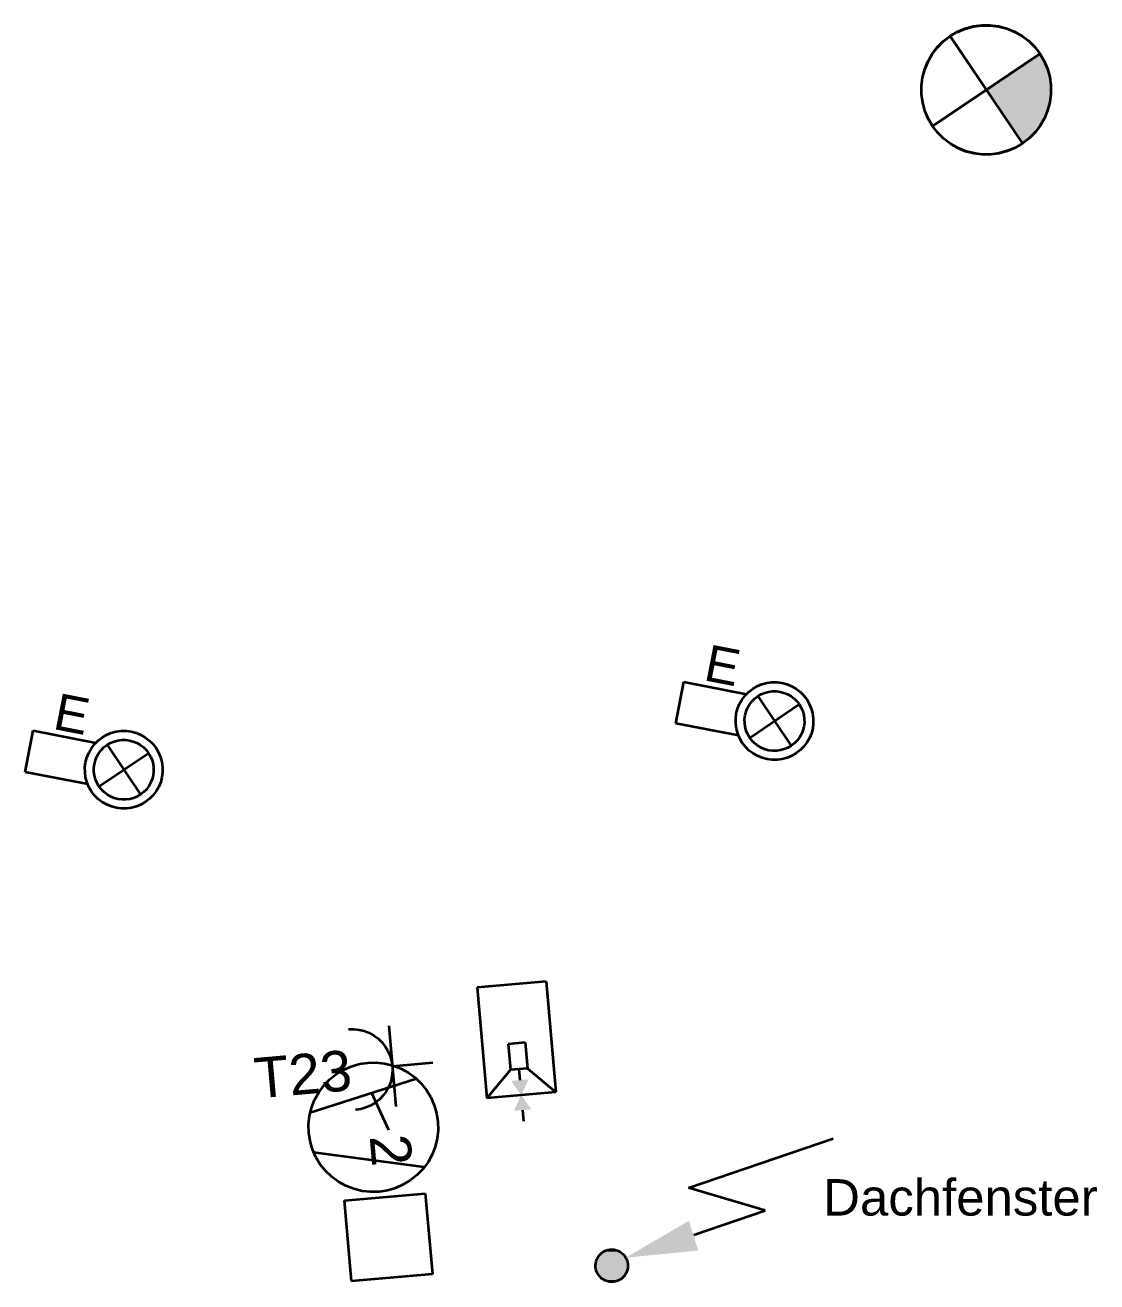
# Model space of a CAD drawing. Extents: x 800 to 1481, y 55 to 490.
# Drawn here: x 1192.38 to 1218.84, y 390.48 to 421.52 of the extents above; entities that cross this region are included whole.
import ezdxf

# ---------------------------------------------------------------- set-up
doc = ezdxf.new("R2010")
doc.units = 0
doc.layers.get('0').update_dxf_attribs({"lineweight": 18})
for name, color, linetype, lineweight, true_color in [('E_GSA', 7, 'Continuous', 35, 0x804000), ('E_Kraft', 1, 'Continuous', 35, 0xff0000), ('E_Licht', 7, 'Continuous', 35, 0x0080ff), ('E_Starkstrom', 1, 'Continuous', 35, 0xff0000)]:
    doc.layers.add(name, color=color, linetype=linetype, lineweight=lineweight, true_color=true_color)
doc.styles.get("Standard").update_dxf_attribs({"font": 'arial.ttf'})

# ---------------------------------------------------------------- blocks, each defined once
blk = doc.blocks.new('Notleuchte-A0Q9B2C1AY', base_point=(1214.515, 418.327))
at = {"color": 0, "lineweight": -2}
for p, q in [((1215.217, 421.25), (1215.398, 421.355)), ((1215.398, 421.355), (1215.591, 421.436)), ((1215.591, 421.436), (1215.793, 421.491)), ((1215.793, 421.491), (1216, 421.519)), ((1216, 421.519), (1216.21, 421.52)), ((1216.21, 421.52), (1216.417, 421.494)), ((1216.417, 421.494), (1216.62, 421.44)), ((1216.62, 421.44), (1216.813, 421.361)), ((1216.813, 421.361), (1216.995, 421.257)), ((1214.905, 420.974), (1215.052, 421.122)), ((1215.052, 421.122), (1215.217, 421.25)), ((1215.217, 421.25), (1217.005, 418.597)), ((1216.995, 421.257), (1217.161, 421.13)), ((1217.161, 421.13), (1217.31, 420.983)), ((1214.674, 420.625), (1214.778, 420.807)), ((1214.778, 420.807), (1214.905, 420.974)), ((1214.785, 419.03), (1217.438, 420.817)), ((1217.31, 420.983), (1217.438, 420.817)), ((1217.438, 420.817), (1217.543, 420.636)), ((1214.541, 420.23), (1214.595, 420.432)), ((1214.595, 420.432), (1214.674, 420.625)), ((1217.543, 420.636), (1217.624, 420.443)), ((1217.624, 420.443), (1217.679, 420.242)), ((1214.515, 420.022), (1214.541, 420.23)), ((1217.679, 420.242), (1217.707, 420.034)), ((1214.515, 419.813), (1214.515, 420.022)), ((1214.544, 419.605), (1214.515, 419.813)), ((1217.708, 419.825), (1217.681, 419.617)), ((1217.707, 420.034), (1217.708, 419.825)), ((1214.599, 419.404), (1214.544, 419.605)), ((1217.681, 419.617), (1217.628, 419.415)), ((1214.679, 419.211), (1214.599, 419.404)), ((1214.785, 419.03), (1214.679, 419.211)), ((1217.549, 419.222), (1217.445, 419.04)), ((1217.628, 419.415), (1217.549, 419.222)), ((1214.913, 418.864), (1214.785, 419.03)), ((1215.061, 418.717), (1214.913, 418.864)), ((1217.318, 418.873), (1217.171, 418.725)), ((1217.445, 419.04), (1217.318, 418.873)), ((1215.228, 418.59), (1215.061, 418.717)), ((1215.409, 418.486), (1215.228, 418.59)), ((1217.005, 418.597), (1216.824, 418.492)), ((1217.171, 418.725), (1217.005, 418.597)), ((1215.603, 418.407), (1215.409, 418.486)), ((1215.805, 418.353), (1215.603, 418.407)), ((1216.013, 418.327), (1215.805, 418.353)), ((1216.222, 418.328), (1216.013, 418.327)), ((1216.429, 418.356), (1216.222, 418.328)), ((1216.631, 418.411), (1216.429, 418.356)), ((1216.824, 418.492), (1216.631, 418.411))]:
    blk.add_line(p, q, dxfattribs=at)
for points in [[(1217.624, 420.443), (1216.883, 420.443), (1217.438, 420.817)], [(1217.707, 420.034), (1216.276, 420.034), (1217.624, 420.443)], [(1216.276, 420.034), (1217.624, 420.443), (1216.883, 420.443)], [(1217.7, 419.923), (1216.111, 419.923), (1217.707, 420.034)], [(1216.111, 419.923), (1217.707, 420.034), (1216.276, 420.034)], [(1216.317, 419.617), (1217.7, 419.923), (1216.111, 419.923)], [(1217.681, 419.617), (1216.317, 419.617), (1217.7, 419.923)], [(1216.584, 419.222), (1217.681, 419.617), (1216.317, 419.617)], [(1217.549, 419.222), (1216.584, 419.222), (1217.681, 419.617)], [(1216.819, 418.873), (1217.549, 419.222), (1216.584, 419.222)], [(1217.318, 418.873), (1216.819, 418.873), (1217.549, 419.222)], [(1217.005, 418.597), (1217.318, 418.873), (1216.819, 418.873)]]:
    blk.add_solid(points, dxfattribs=at)
blk = doc.blocks.new('Notleuchte-A0Q9B3DJAY', base_point=(1214.514, 418.332))
at = {"color": 0, "lineweight": -2}
for p, q in [((1215.216, 421.255), (1215.397, 421.36)), ((1215.397, 421.36), (1215.59, 421.441)), ((1215.59, 421.441), (1215.792, 421.496)), ((1215.792, 421.496), (1215.999, 421.524)), ((1215.999, 421.524), (1216.209, 421.525)), ((1216.209, 421.525), (1216.416, 421.498)), ((1216.416, 421.498), (1216.619, 421.445)), ((1216.619, 421.445), (1216.812, 421.366)), ((1216.812, 421.366), (1216.994, 421.262)), ((1214.904, 420.978), (1215.051, 421.127)), ((1215.051, 421.127), (1215.216, 421.255)), ((1215.216, 421.255), (1217.004, 418.602)), ((1216.994, 421.262), (1217.16, 421.135)), ((1217.16, 421.135), (1217.309, 420.988)), ((1214.673, 420.63), (1214.777, 420.812)), ((1214.777, 420.812), (1214.904, 420.978)), ((1214.784, 419.035), (1217.437, 420.822)), ((1217.309, 420.988), (1217.437, 420.822)), ((1217.437, 420.822), (1217.542, 420.642)), ((1214.54, 420.234), (1214.594, 420.437)), ((1214.594, 420.437), (1214.673, 420.63)), ((1217.542, 420.642), (1217.623, 420.449)), ((1217.623, 420.449), (1217.678, 420.247)), ((1214.514, 420.027), (1214.54, 420.234)), ((1217.678, 420.247), (1217.706, 420.039)), ((1214.515, 419.818), (1214.514, 420.027)), ((1214.543, 419.61), (1214.515, 419.818)), ((1217.707, 419.83), (1217.68, 419.622)), ((1217.706, 420.039), (1217.707, 419.83)), ((1214.598, 419.408), (1214.543, 419.61)), ((1217.68, 419.622), (1217.627, 419.42)), ((1214.678, 419.215), (1214.598, 419.408)), ((1214.784, 419.035), (1214.678, 419.215)), ((1217.548, 419.227), (1217.444, 419.045)), ((1217.627, 419.42), (1217.548, 419.227)), ((1214.912, 418.869), (1214.784, 419.035)), ((1215.06, 418.722), (1214.912, 418.869)), ((1217.317, 418.878), (1217.17, 418.73)), ((1217.444, 419.045), (1217.317, 418.878)), ((1215.227, 418.595), (1215.06, 418.722)), ((1215.408, 418.491), (1215.227, 418.595)), ((1217.004, 418.602), (1216.823, 418.497)), ((1217.17, 418.73), (1217.004, 418.602)), ((1215.602, 418.412), (1215.408, 418.491)), ((1215.804, 418.358), (1215.602, 418.412)), ((1216.012, 418.332), (1215.804, 418.358)), ((1216.221, 418.333), (1216.012, 418.332)), ((1216.429, 418.361), (1216.221, 418.333)), ((1216.63, 418.416), (1216.429, 418.361)), ((1216.823, 418.497), (1216.63, 418.416))]:
    blk.add_line(p, q, dxfattribs=at)
for points in [[(1217.623, 420.449), (1216.882, 420.449), (1217.437, 420.822)], [(1217.706, 420.039), (1216.275, 420.039), (1217.623, 420.449)], [(1216.275, 420.039), (1217.623, 420.449), (1216.882, 420.449)], [(1217.699, 419.928), (1216.11, 419.928), (1217.706, 420.039)], [(1216.11, 419.928), (1217.706, 420.039), (1216.275, 420.039)], [(1216.316, 419.622), (1217.699, 419.928), (1216.11, 419.928)], [(1217.68, 419.622), (1216.316, 419.622), (1217.699, 419.928)], [(1216.583, 419.227), (1217.68, 419.622), (1216.316, 419.622)], [(1217.548, 419.227), (1216.583, 419.227), (1217.68, 419.622)], [(1216.818, 418.878), (1217.548, 419.227), (1216.583, 419.227)], [(1217.317, 418.878), (1216.818, 418.878), (1217.548, 419.227)], [(1217.004, 418.602), (1217.317, 418.878), (1216.818, 418.878)]]:
    blk.add_solid(points, dxfattribs=at)
blk = doc.blocks.new('LED-Deckenleuchte mit Trafotunnel-A0Q9B3DTAY', base_point=(1192.381, 402.171))
at = {"color": 0, "linetype": 'ByBlock', "lineweight": -2, "ltscale": 0.35}
for p, q in [((1192.381, 403.072), (1192.581, 404.097)), ((1192.581, 404.097), (1194.125, 403.796)), ((1194.28, 403.926), (1194.388, 403.989)), ((1194.388, 403.989), (1194.504, 404.038)), ((1194.504, 404.038), (1194.625, 404.071)), ((1194.625, 404.071), (1194.75, 404.088)), ((1194.75, 404.088), (1194.876, 404.088)), ((1194.876, 404.088), (1195, 404.072)), ((1195, 404.072), (1195.122, 404.04)), ((1195.122, 404.04), (1195.238, 403.993)), ((1195.238, 403.993), (1195.347, 403.93)), ((1193.954, 403.551), (1194.016, 403.66)), ((1194.016, 403.66), (1194.092, 403.76)), ((1194.092, 403.76), (1194.181, 403.849)), ((1194.181, 403.849), (1194.28, 403.926)), ((1194.259, 403.614), (1194.327, 403.683)), ((1194.327, 403.683), (1194.404, 403.742)), ((1194.404, 403.742), (1194.487, 403.791)), ((1194.404, 403.742), (1195.229, 402.517)), ((1194.487, 403.791), (1194.576, 403.828)), ((1194.576, 403.828), (1194.67, 403.853)), ((1194.67, 403.853), (1194.765, 403.866)), ((1194.765, 403.866), (1194.862, 403.867)), ((1194.862, 403.867), (1194.958, 403.855)), ((1194.958, 403.855), (1195.051, 403.83)), ((1195.051, 403.83), (1195.141, 403.793)), ((1195.141, 403.793), (1195.224, 403.745)), ((1195.224, 403.745), (1195.301, 403.687)), ((1195.301, 403.687), (1195.37, 403.619)), ((1195.347, 403.93), (1195.447, 403.854)), ((1195.447, 403.854), (1195.536, 403.766)), ((1195.536, 403.766), (1195.613, 403.666)), ((1195.613, 403.666), (1195.676, 403.558)), ((1193.858, 403.189), (1193.874, 403.313)), ((1193.874, 403.313), (1193.906, 403.435)), ((1193.906, 403.435), (1193.954, 403.551)), ((1194.092, 403.271), (1194.116, 403.364)), ((1194.116, 403.364), (1194.153, 403.454)), ((1194.153, 403.454), (1194.201, 403.538)), ((1194.201, 403.538), (1194.259, 403.614)), ((1194.204, 402.717), (1195.429, 403.542)), ((1195.37, 403.619), (1195.429, 403.542)), ((1195.429, 403.542), (1195.478, 403.459)), ((1195.478, 403.459), (1195.515, 403.37)), ((1195.515, 403.37), (1195.54, 403.277)), ((1195.676, 403.558), (1195.725, 403.442)), ((1195.725, 403.442), (1195.758, 403.321)), ((1195.758, 403.321), (1195.774, 403.196)), ((1193.926, 402.771), (1192.381, 403.072)), ((1193.859, 403.063), (1193.858, 403.189)), ((1193.875, 402.939), (1193.859, 403.063)), ((1194.079, 403.175), (1194.092, 403.271)), ((1194.08, 403.078), (1194.079, 403.175)), ((1194.093, 402.983), (1194.08, 403.078)), ((1195.54, 403.277), (1195.553, 403.181)), ((1195.554, 403.084), (1195.541, 402.988)), ((1195.553, 403.181), (1195.554, 403.084)), ((1195.775, 403.071), (1195.759, 402.946)), ((1195.774, 403.196), (1195.775, 403.071)), ((1193.908, 402.817), (1193.875, 402.939)), ((1193.957, 402.702), (1193.908, 402.817)), ((1194.02, 402.593), (1193.957, 402.702)), ((1194.118, 402.89), (1194.093, 402.983)), ((1194.155, 402.8), (1194.118, 402.89)), ((1194.204, 402.717), (1194.155, 402.8)), ((1194.263, 402.641), (1194.204, 402.717)), ((1195.432, 402.722), (1195.374, 402.645)), ((1195.48, 402.806), (1195.432, 402.722)), ((1195.517, 402.895), (1195.48, 402.806)), ((1195.541, 402.988), (1195.517, 402.895)), ((1195.679, 402.708), (1195.617, 402.599)), ((1195.727, 402.825), (1195.679, 402.708)), ((1195.759, 402.946), (1195.727, 402.825)), ((1194.097, 402.494), (1194.02, 402.593)), ((1194.186, 402.405), (1194.097, 402.494)), ((1194.286, 402.329), (1194.186, 402.405)), ((1194.332, 402.572), (1194.263, 402.641)), ((1194.409, 402.514), (1194.332, 402.572)), ((1194.492, 402.466), (1194.409, 402.514)), ((1194.582, 402.429), (1194.492, 402.466)), ((1194.675, 402.405), (1194.582, 402.429)), ((1194.771, 402.392), (1194.675, 402.405)), ((1194.868, 402.393), (1194.771, 402.392)), ((1194.963, 402.406), (1194.868, 402.393)), ((1195.057, 402.431), (1194.963, 402.406)), ((1195.146, 402.469), (1195.057, 402.431)), ((1195.229, 402.517), (1195.146, 402.469)), ((1195.306, 402.576), (1195.229, 402.517)), ((1195.374, 402.645), (1195.306, 402.576)), ((1195.452, 402.41), (1195.353, 402.333)), ((1195.541, 402.499), (1195.452, 402.41)), ((1195.617, 402.599), (1195.541, 402.499)), ((1194.395, 402.267), (1194.286, 402.329)), ((1194.511, 402.219), (1194.395, 402.267)), ((1194.633, 402.187), (1194.511, 402.219)), ((1194.757, 402.171), (1194.633, 402.187)), ((1194.883, 402.172), (1194.757, 402.171)), ((1195.008, 402.189), (1194.883, 402.172)), ((1195.129, 402.222), (1195.008, 402.189)), ((1195.245, 402.27), (1195.129, 402.222)), ((1195.353, 402.333), (1195.245, 402.27))]:
    blk.add_line(p, q, dxfattribs=at)
blk = doc.blocks.new('Bauteilbeschriftung-A0Q9B3DVAY', base_point=(1193.038, 404.016))
at = {"color": 0, "linetype": 'ByBlock', "lineweight": -2, "ltscale": 0.35, "insert": (1193.21, 405.027), "char_height": 0.9, "attachment_point": 1, "rotation": 348.9744}
blk.add_mtext('{\\fArial;E}', dxfattribs=at)
blk = doc.blocks.new('Ventilator-A0Q9B3EBAY', base_point=(1199.38, 392.7))
at = {"color": 0, "lineweight": -2}
for p, q in [((1200.432, 395.802), (1200.633, 395.86)), ((1200.633, 395.86), (1200.84, 395.892)), ((1200.84, 395.892), (1201.049, 395.897)), ((1201.049, 395.897), (1201.257, 395.874)), ((1201.257, 395.874), (1201.46, 395.824)), ((1199.898, 395.478), (1200.061, 395.609)), ((1200.061, 395.609), (1200.24, 395.717)), ((1200.24, 395.717), (1200.432, 395.802)), ((1201.46, 395.824), (1201.655, 395.748)), ((1201.655, 395.748), (1201.839, 395.648)), ((1201.839, 395.648), (1202.007, 395.524)), ((1202.046, 395.49), (1199.419, 394.653)), ((1199.63, 395.158), (1199.753, 395.327)), ((1199.753, 395.327), (1199.898, 395.478)), ((1202.007, 395.524), (1202.159, 395.379)), ((1202.159, 395.379), (1202.29, 395.216)), ((1199.453, 394.779), (1199.529, 394.974)), ((1199.529, 394.974), (1199.63, 395.158)), ((1202.29, 395.216), (1202.398, 395.037)), ((1202.398, 395.037), (1202.482, 394.845)), ((1199.403, 394.576), (1199.453, 394.779)), ((1202.482, 394.845), (1202.541, 394.644)), ((1202.541, 394.644), (1202.573, 394.438)), ((1199.381, 394.368), (1199.403, 394.576)), ((1199.385, 394.159), (1199.381, 394.368)), ((1202.573, 394.438), (1202.577, 394.228)), ((1199.417, 393.952), (1199.385, 394.159)), ((1202.555, 394.02), (1202.505, 393.817)), ((1202.577, 394.228), (1202.555, 394.02)), ((1199.475, 393.751), (1199.417, 393.952)), ((1199.56, 393.559), (1199.475, 393.751)), ((1202.505, 393.817), (1202.429, 393.622)), ((1202.237, 393.309), (1199.504, 393.677)), ((1199.668, 393.38), (1199.56, 393.559)), ((1199.799, 393.217), (1199.668, 393.38)), ((1202.328, 393.438), (1202.205, 393.27)), ((1202.429, 393.622), (1202.328, 393.438)), ((1199.951, 393.072), (1199.799, 393.217)), ((1200.119, 392.949), (1199.951, 393.072)), ((1202.06, 393.118), (1201.897, 392.987)), ((1202.205, 393.27), (1202.06, 393.118)), ((1200.303, 392.848), (1200.119, 392.949)), ((1200.498, 392.772), (1200.303, 392.848)), ((1200.701, 392.722), (1200.498, 392.772)), ((1201.526, 392.795), (1201.325, 392.736)), ((1201.718, 392.879), (1201.526, 392.795)), ((1201.897, 392.987), (1201.718, 392.879)), ((1200.909, 392.7), (1200.701, 392.722)), ((1201.118, 392.704), (1200.909, 392.7)), ((1201.325, 392.736), (1201.118, 392.704))]:
    blk.add_line(p, q, dxfattribs=at)
blk = doc.blocks.new('Steckdose T23_ UP_ 2-fach-A0Q9B3EZAY', base_point=(1197.997, 393.412))
at = {"color": 0, "linetype": 'ByBlock', "lineweight": -2, "ltscale": 0.35}
for p, q in [((1201.362, 396.805), (1201.536, 394.813)), ((1200.366, 396.718), (1200.497, 396.721)), ((1200.497, 396.721), (1200.627, 396.706)), ((1200.627, 396.706), (1200.754, 396.675)), ((1200.754, 396.675), (1200.876, 396.628)), ((1200.876, 396.628), (1200.99, 396.565)), ((1200.99, 396.565), (1201.096, 396.488)), ((1201.096, 396.488), (1201.19, 396.397)), ((1201.19, 396.397), (1201.272, 396.295)), ((1201.272, 396.295), (1201.34, 396.183)), ((1201.34, 396.183), (1201.393, 396.064)), ((1201.393, 396.064), (1201.429, 395.938)), ((1201.429, 395.938), (1201.449, 395.809)), ((1201.449, 395.809), (1202.445, 395.896)), ((1201.438, 395.548), (1201.407, 395.421)), ((1201.452, 395.678), (1201.438, 395.548)), ((1201.449, 395.809), (1201.452, 395.678)), ((1201.359, 395.299), (1201.296, 395.184)), ((1201.407, 395.421), (1201.359, 395.299)), ((1200.936, 395.144), (1201.356, 394.233)), ((1201.128, 394.984), (1201.026, 394.903)), ((1201.219, 395.079), (1201.128, 394.984)), ((1201.296, 395.184), (1201.219, 395.079)), ((1200.669, 394.745), (1200.54, 394.725)), ((1200.795, 394.782), (1200.669, 394.745)), ((1200.915, 394.835), (1200.795, 394.782)), ((1201.026, 394.903), (1200.915, 394.835))]:
    blk.add_line(p, q, dxfattribs=at)
at = {"color": 0, "linetype": 'ByBlock', "lineweight": -2, "ltscale": 0.35, "char_height": 1, "attachment_point": 1}
for s, insert, rotation in [('{\\fArial;T23}', (1197.997, 396.003), 5), ('{\\fArial;2}', (1201.882, 394.162), 275)]:
    blk.add_mtext(s, dxfattribs=dict(at, insert=insert, rotation=rotation))
blk = doc.blocks.new('Abzweigdose quadratisch (multi) UP-A0Q9B3FFAY', base_point=(1200.268, 390.493))
at = {"color": 0, "lineweight": -2}
for p, q in [((1200.268, 392.486), (1202.26, 392.66)), ((1200.442, 390.493), (1200.268, 392.486)), ((1202.26, 392.66), (1202.435, 390.668)), ((1202.435, 390.668), (1200.442, 390.493))]:
    blk.add_line(p, q, dxfattribs=at)
blk = doc.blocks.new('LED-Deckenleuchte mit Trafotunnel-A0Q9B3GHAY', base_point=(1208.448, 403.374))
at = {"color": 0, "linetype": 'ByBlock', "lineweight": -2, "ltscale": 0.35}
for p, q in [((1208.448, 404.275), (1208.647, 405.301)), ((1208.647, 405.301), (1210.192, 405)), ((1210.347, 405.129), (1210.455, 405.192)), ((1210.455, 405.192), (1210.571, 405.241)), ((1210.571, 405.241), (1210.692, 405.274)), ((1210.692, 405.274), (1210.817, 405.291)), ((1210.817, 405.291), (1210.942, 405.291)), ((1210.942, 405.291), (1211.067, 405.275)), ((1211.067, 405.275), (1211.189, 405.243)), ((1211.189, 405.243), (1211.305, 405.196)), ((1211.305, 405.196), (1211.414, 405.133)), ((1210.021, 404.754), (1210.083, 404.863)), ((1210.083, 404.863), (1210.159, 404.963)), ((1210.159, 404.963), (1210.247, 405.052)), ((1210.247, 405.052), (1210.347, 405.129)), ((1210.326, 404.818), (1210.394, 404.886)), ((1210.394, 404.886), (1210.471, 404.945)), ((1210.471, 404.945), (1210.554, 404.994)), ((1210.471, 404.945), (1211.296, 403.72)), ((1210.554, 404.994), (1210.643, 405.031)), ((1210.643, 405.031), (1210.737, 405.057)), ((1210.737, 405.057), (1210.832, 405.07)), ((1210.832, 405.07), (1210.929, 405.07)), ((1210.929, 405.07), (1211.025, 405.058)), ((1211.025, 405.058), (1211.118, 405.033)), ((1211.118, 405.033), (1211.207, 404.997)), ((1211.207, 404.997), (1211.291, 404.949)), ((1211.291, 404.949), (1211.368, 404.89)), ((1211.368, 404.89), (1211.437, 404.822)), ((1211.414, 405.133), (1211.514, 405.057)), ((1211.514, 405.057), (1211.603, 404.969)), ((1211.603, 404.969), (1211.68, 404.87)), ((1211.68, 404.87), (1211.743, 404.761)), ((1209.941, 404.517), (1209.973, 404.638)), ((1209.973, 404.638), (1210.021, 404.754)), ((1210.159, 404.474), (1210.183, 404.568)), ((1210.183, 404.568), (1210.22, 404.657)), ((1210.22, 404.657), (1210.268, 404.741)), ((1210.268, 404.741), (1210.326, 404.818)), ((1210.271, 403.92), (1211.496, 404.746)), ((1211.437, 404.822), (1211.496, 404.746)), ((1211.496, 404.746), (1211.545, 404.662)), ((1211.545, 404.662), (1211.582, 404.573)), ((1211.582, 404.573), (1211.607, 404.48)), ((1211.743, 404.761), (1211.791, 404.645)), ((1211.791, 404.645), (1211.824, 404.524)), ((1209.993, 403.974), (1208.448, 404.275)), ((1209.925, 404.392), (1209.941, 404.517)), ((1209.925, 404.266), (1209.925, 404.392)), ((1209.942, 404.142), (1209.925, 404.266)), ((1210.146, 404.378), (1210.159, 404.474)), ((1210.147, 404.282), (1210.146, 404.378)), ((1210.16, 404.186), (1210.147, 404.282)), ((1211.607, 404.48), (1211.62, 404.384)), ((1211.621, 404.287), (1211.608, 404.192)), ((1211.62, 404.384), (1211.621, 404.287)), ((1211.824, 404.524), (1211.841, 404.399)), ((1211.842, 404.274), (1211.826, 404.149)), ((1211.841, 404.399), (1211.842, 404.274)), ((1209.975, 404.021), (1209.942, 404.142)), ((1210.024, 403.905), (1209.975, 404.021)), ((1210.185, 404.093), (1210.16, 404.186)), ((1210.222, 404.004), (1210.185, 404.093)), ((1210.271, 403.92), (1210.222, 404.004)), ((1211.547, 404.009), (1211.499, 403.925)), ((1211.584, 404.098), (1211.547, 404.009)), ((1211.608, 404.192), (1211.584, 404.098)), ((1211.794, 404.028), (1211.746, 403.912)), ((1211.826, 404.149), (1211.794, 404.028)), ((1210.087, 403.796), (1210.024, 403.905)), ((1210.164, 403.697), (1210.087, 403.796)), ((1210.253, 403.608), (1210.164, 403.697)), ((1210.33, 403.844), (1210.271, 403.92)), ((1210.399, 403.776), (1210.33, 403.844)), ((1210.476, 403.717), (1210.399, 403.776)), ((1210.559, 403.669), (1210.476, 403.717)), ((1210.649, 403.633), (1210.559, 403.669)), ((1210.742, 403.608), (1210.649, 403.633)), ((1211.124, 403.634), (1211.03, 403.609)), ((1211.213, 403.672), (1211.124, 403.634)), ((1211.296, 403.72), (1211.213, 403.672)), ((1211.373, 403.78), (1211.296, 403.72)), ((1211.441, 403.848), (1211.373, 403.78)), ((1211.499, 403.925), (1211.441, 403.848)), ((1211.608, 403.703), (1211.519, 403.613)), ((1211.684, 403.803), (1211.608, 403.703)), ((1211.746, 403.912), (1211.684, 403.803)), ((1210.353, 403.532), (1210.253, 403.608)), ((1210.462, 403.47), (1210.353, 403.532)), ((1210.578, 403.422), (1210.462, 403.47)), ((1210.7, 403.39), (1210.578, 403.422)), ((1210.824, 403.374), (1210.7, 403.39)), ((1210.838, 403.596), (1210.742, 403.608)), ((1210.95, 403.375), (1210.824, 403.374)), ((1210.935, 403.596), (1210.838, 403.596)), ((1211.03, 403.609), (1210.935, 403.596)), ((1211.074, 403.392), (1210.95, 403.375)), ((1211.196, 403.425), (1211.074, 403.392)), ((1211.312, 403.473), (1211.196, 403.425)), ((1211.42, 403.537), (1211.312, 403.473)), ((1211.519, 403.613), (1211.42, 403.537))]:
    blk.add_line(p, q, dxfattribs=at)
blk = doc.blocks.new('Bauteilbeschriftung-A0Q9B3GJAY', base_point=(1209.105, 405.219))
at = {"color": 0, "linetype": 'ByBlock', "lineweight": -2, "ltscale": 0.35, "insert": (1209.277, 406.23), "char_height": 0.9, "attachment_point": 1, "rotation": 348.9744}
blk.add_mtext('{\\fArial;E}', dxfattribs=at)
blk = doc.blocks.new('Gegensprechanlage-A0Q9B3Q3AY', base_point=(1203.538, 394.451))
at = {"color": 0, "linetype": 'ByBlock', "lineweight": -2, "ltscale": 0.35}
for p, q in [((1205.244, 397.899), (1203.538, 397.75)), ((1203.538, 397.75), (1203.777, 395.017)), ((1205.244, 397.899), (1205.483, 395.166)), ((1204.731, 396.389), (1204.305, 396.352)), ((1204.305, 396.352), (1204.361, 395.712)), ((1204.731, 396.389), (1204.787, 395.75)), ((1204.361, 395.712), (1203.777, 395.017)), ((1204.787, 395.75), (1204.361, 395.712)), ((1204.574, 395.731), (1204.598, 395.461)), ((1204.787, 395.75), (1205.483, 395.166)), ((1205.483, 395.166), (1203.777, 395.017)), ((1204.662, 394.722), (1204.686, 394.451))]:
    blk.add_line(p, q, dxfattribs=at)
for points in [[(1204.794, 395.442), (1204.384, 395.442), (1204.811, 395.479)], [(1204.63, 395.091), (1204.794, 395.442), (1204.384, 395.442)], [(1204.876, 394.74), (1204.467, 394.74), (1204.63, 395.091)], [(1204.449, 394.703), (1204.876, 394.74), (1204.467, 394.74)]]:
    blk.add_solid(points, dxfattribs=at)
blk = doc.blocks.new('Elektroanschluss-A0Q9B3ULAY', base_point=(1206.464, 390.477))
at = {"color": 0, "linetype": 'ByBlock', "lineweight": -2, "ltscale": 0.35}
for p, q in [((1208.758, 392.798), (1212.335, 394.018)), ((1210.654, 392.239), (1208.758, 392.798)), ((1208.889, 391.637), (1210.654, 392.239)), ((1206.626, 391.199), (1206.67, 391.227)), ((1206.67, 391.227), (1206.717, 391.249)), ((1206.717, 391.249), (1206.767, 391.265)), ((1206.767, 391.265), (1206.819, 391.275)), ((1206.819, 391.275), (1206.871, 391.277)), ((1206.871, 391.277), (1206.923, 391.273)), ((1206.923, 391.273), (1206.974, 391.262)), ((1206.974, 391.262), (1207.024, 391.244)), ((1207.024, 391.244), (1207.07, 391.22)), ((1207.07, 391.22), (1207.113, 391.19)), ((1206.464, 390.884), (1206.468, 390.937)), ((1206.468, 390.937), (1206.479, 390.988)), ((1206.479, 390.988), (1206.497, 391.037)), ((1206.497, 391.037), (1206.521, 391.083)), ((1206.521, 391.083), (1206.551, 391.126)), ((1206.551, 391.126), (1206.586, 391.165)), ((1206.586, 391.165), (1206.626, 391.199)), ((1207.113, 391.19), (1207.152, 391.155)), ((1207.152, 391.155), (1207.186, 391.115)), ((1207.186, 391.115), (1207.214, 391.071)), ((1207.214, 391.071), (1207.236, 391.024)), ((1207.236, 391.024), (1207.252, 390.974)), ((1207.252, 390.974), (1207.261, 390.922)), ((1207.261, 390.922), (1207.264, 390.87)), ((1206.466, 390.832), (1206.464, 390.884)), ((1206.476, 390.781), (1206.466, 390.832)), ((1206.492, 390.731), (1206.476, 390.781)), ((1206.514, 390.683), (1206.492, 390.731)), ((1206.542, 390.639), (1206.514, 390.683)), ((1206.576, 390.599), (1206.542, 390.639)), ((1206.615, 390.564), (1206.576, 390.599)), ((1207.142, 390.589), (1207.102, 390.556)), ((1207.177, 390.628), (1207.142, 390.589)), ((1207.207, 390.671), (1207.177, 390.628)), ((1207.231, 390.718), (1207.207, 390.671)), ((1207.248, 390.767), (1207.231, 390.718)), ((1207.259, 390.818), (1207.248, 390.767)), ((1207.264, 390.87), (1207.259, 390.818)), ((1206.658, 390.534), (1206.615, 390.564)), ((1206.704, 390.51), (1206.658, 390.534)), ((1206.753, 390.493), (1206.704, 390.51)), ((1206.805, 390.482), (1206.753, 390.493)), ((1206.857, 390.477), (1206.805, 390.482)), ((1206.909, 390.48), (1206.857, 390.477)), ((1206.96, 390.489), (1206.909, 390.48)), ((1207.01, 390.505), (1206.96, 390.489)), ((1207.058, 390.527), (1207.01, 390.505)), ((1207.102, 390.556), (1207.058, 390.527))]:
    blk.add_line(p, q, dxfattribs=at)
for points in [[(1209.001, 391.251), (1207.511, 391.251), (1208.77, 391.986)], [(1207.139, 391.165), (1206.586, 391.165), (1207.07, 391.22)], [(1206.586, 391.165), (1207.07, 391.22), (1206.66, 391.22)], [(1207.07, 391.22), (1206.66, 391.22), (1207.054, 391.227)], [(1206.66, 391.22), (1207.054, 391.227), (1206.67, 391.227)], [(1207.054, 391.227), (1206.67, 391.227), (1206.974, 391.262)], [(1206.67, 391.227), (1206.974, 391.262), (1206.758, 391.262)], [(1206.974, 391.262), (1206.758, 391.262), (1206.95, 391.265)], [(1206.758, 391.262), (1206.95, 391.265), (1206.767, 391.265)], [(1206.95, 391.265), (1206.767, 391.265), (1206.871, 391.277)], [(1207.208, 391.074), (1209.001, 391.251), (1207.511, 391.251)], [(1207.262, 390.884), (1206.464, 390.884), (1207.252, 390.974)], [(1206.464, 390.884), (1207.252, 390.974), (1206.477, 390.974)], [(1207.252, 390.974), (1206.477, 390.974), (1207.247, 390.988)], [(1206.477, 390.974), (1207.247, 390.988), (1206.479, 390.988)], [(1207.247, 390.988), (1206.479, 390.988), (1207.214, 391.071)], [(1206.479, 390.988), (1207.214, 391.071), (1206.516, 391.071)], [(1207.214, 391.071), (1206.516, 391.071), (1207.205, 391.083)], [(1206.516, 391.071), (1207.205, 391.083), (1206.521, 391.083)], [(1207.205, 391.083), (1206.521, 391.083), (1207.152, 391.155)], [(1206.521, 391.083), (1207.152, 391.155), (1206.578, 391.155)], [(1207.152, 391.155), (1206.578, 391.155), (1207.139, 391.165)], [(1206.578, 391.155), (1207.139, 391.165), (1206.586, 391.165)], [(1206.466, 390.87), (1207.262, 390.884), (1206.464, 390.884)], [(1207.264, 390.87), (1206.466, 390.87), (1207.262, 390.884)], [(1206.476, 390.781), (1207.264, 390.87), (1206.466, 390.87)], [(1207.25, 390.781), (1206.476, 390.781), (1207.264, 390.87)], [(1206.481, 390.767), (1207.25, 390.781), (1206.476, 390.781)], [(1207.248, 390.767), (1206.481, 390.767), (1207.25, 390.781)], [(1206.514, 390.683), (1207.248, 390.767), (1206.481, 390.767)], [(1207.212, 390.683), (1206.514, 390.683), (1207.248, 390.767)], [(1206.523, 390.671), (1207.212, 390.683), (1206.514, 390.683)], [(1207.207, 390.671), (1206.523, 390.671), (1207.212, 390.683)], [(1206.576, 390.599), (1207.207, 390.671), (1206.523, 390.671)], [(1207.15, 390.599), (1206.576, 390.599), (1207.207, 390.671)], [(1206.589, 390.589), (1207.15, 390.599), (1206.576, 390.599)], [(1207.142, 390.589), (1206.589, 390.589), (1207.15, 390.599)], [(1206.658, 390.534), (1207.142, 390.589), (1206.589, 390.589)], [(1207.067, 390.534), (1206.658, 390.534), (1207.142, 390.589)], [(1206.674, 390.527), (1207.067, 390.534), (1206.658, 390.534)], [(1207.058, 390.527), (1206.674, 390.527), (1207.067, 390.534)], [(1206.753, 390.493), (1207.058, 390.527), (1206.674, 390.527)], [(1206.97, 390.493), (1206.753, 390.493), (1207.058, 390.527)], [(1206.778, 390.489), (1206.97, 390.493), (1206.753, 390.493)], [(1206.96, 390.489), (1206.778, 390.489), (1206.97, 390.493)], [(1206.857, 390.477), (1206.96, 390.489), (1206.778, 390.489)]]:
    blk.add_solid(points, dxfattribs=at)
blk = doc.blocks.new('Bauteilbeschriftung-A0Q9B3UNAY', base_point=(1212.086, 392.115))
at = {"color": 0, "linetype": 'ByBlock', "lineweight": -2, "ltscale": 0.35, "insert": (1212.086, 393.015), "char_height": 0.9, "attachment_point": 1}
blk.add_mtext('{\\fArial;Dachfenster}', dxfattribs=at)

msp = doc.modelspace()

# ---------------------------------------------------------------- block references
at = {"layer": 'E_GSA', "ltscale": 0.35}
msp.add_blockref('Gegensprechanlage-A0Q9B3Q3AY', (1203.538, 394.451), dxfattribs=at)
at = {"layer": 'E_Kraft', "ltscale": 0.35}
msp.add_blockref('Steckdose T23_ UP_ 2-fach-A0Q9B3EZAY', (1197.997, 393.412), dxfattribs=at)
at = {"layer": 'E_Licht', "linetype": 'Continuous', "ltscale": 0.35}
for name, p in [('Notleuchte-A0Q9B3DJAY', (1214.514, 418.332)), ('Notleuchte-A0Q9B2C1AY', (1214.515, 418.327)), ('Ventilator-A0Q9B3EBAY', (1199.38, 392.7)), ('Abzweigdose quadratisch (multi) UP-A0Q9B3FFAY', (1200.268, 390.493))]:
    msp.add_blockref(name, p, dxfattribs=at)
at = {"layer": 'E_Licht', "ltscale": 0.35}
for name, p in [('Bauteilbeschriftung-A0Q9B3GJAY', (1209.105, 405.219)), ('LED-Deckenleuchte mit Trafotunnel-A0Q9B3GHAY', (1208.448, 403.374)), ('Bauteilbeschriftung-A0Q9B3DVAY', (1193.038, 404.016)), ('LED-Deckenleuchte mit Trafotunnel-A0Q9B3DTAY', (1192.381, 402.171))]:
    msp.add_blockref(name, p, dxfattribs=at)
at = {"layer": 'E_Starkstrom', "ltscale": 0.35}
for name, p in [('Elektroanschluss-A0Q9B3ULAY', (1206.464, 390.477)), ('Bauteilbeschriftung-A0Q9B3UNAY', (1212.086, 392.115))]:
    msp.add_blockref(name, p, dxfattribs=at)

doc.saveas('drawing.dxf')
